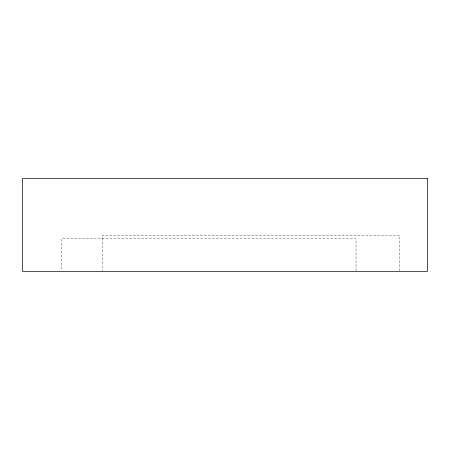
<?xml version="1.0" encoding="UTF-8"?>
<svg xmlns="http://www.w3.org/2000/svg" width="450" height="450" viewBox="0 0 450 450"><rect width="100%" height="100%" fill="white"/><g stroke="black" fill="none" stroke-linecap="round" stroke-linejoin="round"><path stroke-width="0.34" stroke-dasharray="2.25 1.69" d="M399.634 270.686L399.634 235.451L102.471 235.451L102.471 270.686M356.046 270.686L356.046 238.719L61.566 238.719L61.566 270.686"/><path stroke-width="0.67" d="M427.5 178.622L22.5 178.622L22.5 271.378L427.5 271.378L427.5 178.622"/></g></svg>
